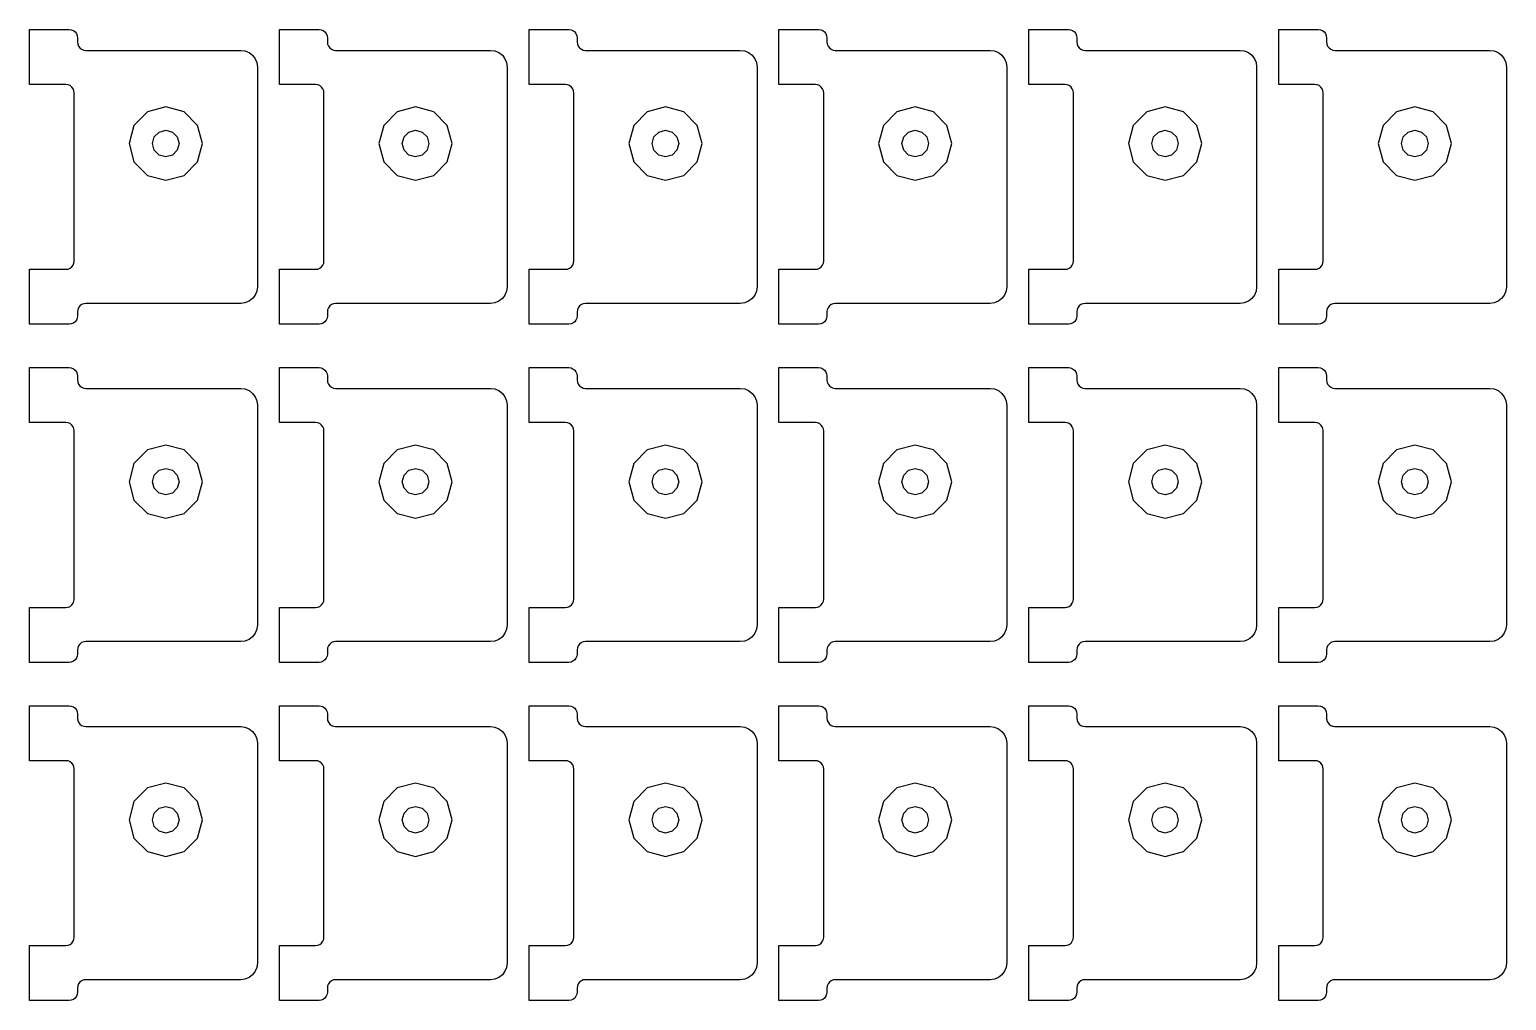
# Model space of a CAD drawing. Extents: x 11 to 212, y 11 to 212.
# Drawn here: x 56.41 to 66.85, y 123.29 to 130.15 of the extents above; entities that cross this region are included whole.
import ezdxf

# ---------------------------------------------------------------- set-up
doc = ezdxf.new("R2010")
doc.units = 0
doc.layers.add('G', color=7, linetype='continuous')

msp = doc.modelspace()

# ---------------------------------------------------------------- linework, layer by layer
at = {"layer": 'G'}
for points in [[(56.671, 128.459), (56.686, 128.461), (56.7, 128.467), (56.712, 128.476), (56.722, 128.488), (56.727, 128.502), (56.729, 128.518), (56.729, 129.706), (56.727, 129.721), (56.722, 129.735), (56.712, 129.747), (56.7, 129.757), (56.686, 129.763), (56.671, 129.765), (56.414, 129.765), (56.414, 130.153), (56.694, 130.153), (56.709, 130.151), (56.724, 130.145), (56.736, 130.136), (56.745, 130.124), (56.751, 130.109), (56.753, 130.094), (56.753, 130.065), (56.755, 130.049), (56.761, 130.035), (56.77, 130.023), (56.782, 130.014), (56.797, 130.008), (56.812, 130.006), (57.906, 130.006), (57.936, 130.002), (57.965, 129.99), (57.989, 129.971), (58.008, 129.947), (58.02, 129.919), (58.024, 129.888), (58.024, 128.335), (58.02, 128.305), (58.008, 128.276), (57.989, 128.252), (57.965, 128.233), (57.936, 128.222), (57.906, 128.218), (56.812, 128.218), (56.797, 128.216), (56.782, 128.21), (56.77, 128.2), (56.761, 128.188), (56.755, 128.174), (56.753, 128.159), (56.753, 128.129), (56.751, 128.114), (56.745, 128.1), (56.736, 128.088), (56.724, 128.078), (56.709, 128.073), (56.694, 128.071), (56.414, 128.071), (56.414, 128.459)], [(58.435, 128.459), (58.451, 128.461), (58.465, 128.467), (58.477, 128.476), (58.486, 128.488), (58.492, 128.502), (58.494, 128.518), (58.494, 129.706), (58.492, 129.721), (58.486, 129.735), (58.477, 129.747), (58.465, 129.757), (58.451, 129.763), (58.435, 129.765), (58.179, 129.765), (58.179, 130.153), (58.459, 130.153), (58.474, 130.151), (58.488, 130.145), (58.5, 130.136), (58.51, 130.124), (58.516, 130.109), (58.518, 130.094), (58.518, 130.065), (58.52, 130.049), (58.526, 130.035), (58.535, 130.023), (58.547, 130.014), (58.561, 130.008), (58.576, 130.006), (59.671, 130.006), (59.701, 130.002), (59.729, 129.99), (59.754, 129.971), (59.772, 129.947), (59.784, 129.919), (59.788, 129.888), (59.788, 128.335), (59.784, 128.305), (59.772, 128.276), (59.754, 128.252), (59.729, 128.233), (59.701, 128.222), (59.671, 128.218), (58.576, 128.218), (58.561, 128.216), (58.547, 128.21), (58.535, 128.2), (58.526, 128.188), (58.52, 128.174), (58.518, 128.159), (58.518, 128.129), (58.516, 128.114), (58.51, 128.1), (58.5, 128.088), (58.488, 128.078), (58.474, 128.073), (58.459, 128.071), (58.179, 128.071), (58.179, 128.459)], [(60.2, 128.459), (60.215, 128.461), (60.229, 128.467), (60.242, 128.476), (60.251, 128.488), (60.257, 128.502), (60.259, 128.518), (60.259, 129.706), (60.257, 129.721), (60.251, 129.735), (60.242, 129.747), (60.229, 129.757), (60.215, 129.763), (60.2, 129.765), (59.944, 129.765), (59.944, 130.153), (60.224, 130.153), (60.239, 130.151), (60.253, 130.145), (60.265, 130.136), (60.274, 130.124), (60.28, 130.109), (60.282, 130.094), (60.282, 130.065), (60.284, 130.049), (60.29, 130.035), (60.3, 130.023), (60.312, 130.014), (60.326, 130.008), (60.341, 130.006), (61.435, 130.006), (61.466, 130.002), (61.494, 129.99), (61.518, 129.971), (61.537, 129.947), (61.549, 129.919), (61.553, 129.888), (61.553, 128.335), (61.549, 128.305), (61.537, 128.276), (61.518, 128.252), (61.494, 128.233), (61.466, 128.222), (61.435, 128.218), (60.341, 128.218), (60.326, 128.216), (60.312, 128.21), (60.3, 128.2), (60.29, 128.188), (60.284, 128.174), (60.282, 128.159), (60.282, 128.129), (60.28, 128.114), (60.274, 128.1), (60.265, 128.088), (60.253, 128.078), (60.239, 128.073), (60.224, 128.071), (59.944, 128.071), (59.944, 128.459)], [(61.965, 128.459), (61.98, 128.461), (61.994, 128.467), (62.006, 128.476), (62.016, 128.488), (62.022, 128.502), (62.024, 128.518), (62.024, 129.706), (62.022, 129.721), (62.016, 129.735), (62.006, 129.747), (61.994, 129.757), (61.98, 129.763), (61.965, 129.765), (61.708, 129.765), (61.708, 130.153), (61.988, 130.153), (62.003, 130.151), (62.018, 130.145), (62.03, 130.136), (62.039, 130.124), (62.045, 130.109), (62.047, 130.094), (62.047, 130.065), (62.049, 130.049), (62.055, 130.035), (62.064, 130.023), (62.076, 130.014), (62.091, 130.008), (62.106, 130.006), (63.2, 130.006), (63.23, 130.002), (63.259, 129.99), (63.283, 129.971), (63.302, 129.947), (63.314, 129.919), (63.318, 129.888), (63.318, 128.335), (63.314, 128.305), (63.302, 128.276), (63.283, 128.252), (63.259, 128.233), (63.23, 128.222), (63.2, 128.218), (62.106, 128.218), (62.091, 128.216), (62.076, 128.21), (62.064, 128.2), (62.055, 128.188), (62.049, 128.174), (62.047, 128.159), (62.047, 128.129), (62.045, 128.114), (62.039, 128.1), (62.03, 128.088), (62.018, 128.078), (62.003, 128.073), (61.988, 128.071), (61.708, 128.071), (61.708, 128.459)], [(63.729, 128.459), (63.745, 128.461), (63.759, 128.467), (63.771, 128.476), (63.78, 128.488), (63.786, 128.502), (63.788, 128.518), (63.788, 129.706), (63.786, 129.721), (63.78, 129.735), (63.771, 129.747), (63.759, 129.757), (63.745, 129.763), (63.729, 129.765), (63.473, 129.765), (63.473, 130.153), (63.753, 130.153), (63.768, 130.151), (63.782, 130.145), (63.795, 130.136), (63.804, 130.124), (63.81, 130.109), (63.812, 130.094), (63.812, 130.065), (63.814, 130.049), (63.82, 130.035), (63.829, 130.023), (63.841, 130.014), (63.855, 130.008), (63.871, 130.006), (64.965, 130.006), (64.995, 130.002), (65.024, 129.99), (65.048, 129.971), (65.067, 129.947), (65.078, 129.919), (65.082, 129.888), (65.082, 128.335), (65.078, 128.305), (65.067, 128.276), (65.048, 128.252), (65.024, 128.233), (64.995, 128.222), (64.965, 128.218), (63.871, 128.218), (63.855, 128.216), (63.841, 128.21), (63.829, 128.2), (63.82, 128.188), (63.814, 128.174), (63.812, 128.159), (63.812, 128.129), (63.81, 128.114), (63.804, 128.1), (63.795, 128.088), (63.782, 128.078), (63.768, 128.073), (63.753, 128.071), (63.473, 128.071), (63.473, 128.459)], [(65.494, 128.459), (65.509, 128.461), (65.524, 128.467), (65.536, 128.476), (65.545, 128.488), (65.551, 128.502), (65.553, 128.518), (65.553, 129.706), (65.551, 129.721), (65.545, 129.735), (65.536, 129.747), (65.524, 129.757), (65.509, 129.763), (65.494, 129.765), (65.238, 129.765), (65.238, 130.153), (65.518, 130.153), (65.533, 130.151), (65.547, 130.145), (65.559, 130.136), (65.569, 130.124), (65.574, 130.109), (65.576, 130.094), (65.576, 130.065), (65.578, 130.049), (65.584, 130.035), (65.594, 130.023), (65.606, 130.014), (65.62, 130.008), (65.635, 130.006), (66.729, 130.006), (66.76, 130.002), (66.788, 129.99), (66.813, 129.971), (66.831, 129.947), (66.843, 129.919), (66.847, 129.888), (66.847, 128.335), (66.843, 128.305), (66.831, 128.276), (66.813, 128.252), (66.788, 128.233), (66.76, 128.222), (66.729, 128.218), (65.635, 128.218), (65.62, 128.216), (65.606, 128.21), (65.594, 128.2), (65.584, 128.188), (65.578, 128.174), (65.576, 128.159), (65.576, 128.129), (65.574, 128.114), (65.569, 128.1), (65.559, 128.088), (65.547, 128.078), (65.533, 128.073), (65.518, 128.071), (65.238, 128.071), (65.238, 128.459)], [(57.601, 129.218), (57.635, 129.347), (57.601, 129.476), (57.506, 129.571), (57.376, 129.606), (57.247, 129.571), (57.152, 129.476), (57.118, 129.347), (57.152, 129.218), (57.247, 129.123), (57.376, 129.088), (57.506, 129.123)], [(59.365, 129.218), (59.4, 129.347), (59.365, 129.476), (59.271, 129.571), (59.141, 129.606), (59.012, 129.571), (58.917, 129.476), (58.882, 129.347), (58.917, 129.218), (59.012, 129.123), (59.141, 129.088), (59.271, 129.123)], [(61.13, 129.218), (61.165, 129.347), (61.13, 129.476), (61.035, 129.571), (60.906, 129.606), (60.776, 129.571), (60.682, 129.476), (60.647, 129.347), (60.682, 129.218), (60.776, 129.123), (60.906, 129.088), (61.035, 129.123)], [(62.895, 129.218), (62.929, 129.347), (62.895, 129.476), (62.8, 129.571), (62.671, 129.606), (62.541, 129.571), (62.446, 129.476), (62.412, 129.347), (62.446, 129.218), (62.541, 129.123), (62.671, 129.088), (62.8, 129.123)], [(64.659, 129.218), (64.694, 129.347), (64.659, 129.476), (64.565, 129.571), (64.435, 129.606), (64.306, 129.571), (64.211, 129.476), (64.176, 129.347), (64.211, 129.218), (64.306, 129.123), (64.435, 129.088), (64.565, 129.123)], [(66.424, 129.218), (66.459, 129.347), (66.424, 129.476), (66.329, 129.571), (66.2, 129.606), (66.071, 129.571), (65.976, 129.476), (65.941, 129.347), (65.976, 129.218), (66.071, 129.123), (66.2, 129.088), (66.329, 129.123)], [(57.471, 129.347), (57.458, 129.3), (57.424, 129.266), (57.376, 129.253), (57.329, 129.266), (57.295, 129.3), (57.282, 129.347), (57.295, 129.394), (57.329, 129.429), (57.376, 129.441), (57.424, 129.429), (57.458, 129.394)], [(59.235, 129.347), (59.223, 129.3), (59.188, 129.266), (59.141, 129.253), (59.094, 129.266), (59.06, 129.3), (59.047, 129.347), (59.06, 129.394), (59.094, 129.429), (59.141, 129.441), (59.188, 129.429), (59.223, 129.394)], [(61, 129.347), (60.987, 129.3), (60.953, 129.266), (60.906, 129.253), (60.859, 129.266), (60.824, 129.3), (60.812, 129.347), (60.824, 129.394), (60.859, 129.429), (60.906, 129.441), (60.953, 129.429), (60.987, 129.394)], [(62.765, 129.347), (62.752, 129.3), (62.718, 129.266), (62.671, 129.253), (62.624, 129.266), (62.589, 129.3), (62.576, 129.347), (62.589, 129.394), (62.624, 129.429), (62.671, 129.441), (62.718, 129.429), (62.752, 129.394)], [(64.529, 129.347), (64.517, 129.3), (64.482, 129.266), (64.435, 129.253), (64.388, 129.266), (64.354, 129.3), (64.341, 129.347), (64.354, 129.394), (64.388, 129.429), (64.435, 129.441), (64.482, 129.429), (64.517, 129.394)], [(66.294, 129.347), (66.282, 129.3), (66.247, 129.266), (66.2, 129.253), (66.153, 129.266), (66.118, 129.3), (66.106, 129.347), (66.118, 129.394), (66.153, 129.429), (66.2, 129.441), (66.247, 129.429), (66.282, 129.394)], [(56.671, 126.071), (56.686, 126.073), (56.7, 126.078), (56.712, 126.088), (56.722, 126.1), (56.727, 126.114), (56.729, 126.129), (56.729, 127.318), (56.727, 127.333), (56.722, 127.347), (56.712, 127.359), (56.7, 127.369), (56.686, 127.374), (56.671, 127.376), (56.414, 127.376), (56.414, 127.765), (56.694, 127.765), (56.709, 127.763), (56.724, 127.757), (56.736, 127.747), (56.745, 127.735), (56.751, 127.721), (56.753, 127.706), (56.753, 127.676), (56.755, 127.661), (56.761, 127.647), (56.77, 127.635), (56.782, 127.626), (56.797, 127.62), (56.812, 127.618), (57.906, 127.618), (57.936, 127.614), (57.965, 127.602), (57.989, 127.583), (58.008, 127.559), (58.02, 127.53), (58.024, 127.5), (58.024, 125.947), (58.02, 125.917), (58.008, 125.888), (57.989, 125.864), (57.965, 125.845), (57.936, 125.833), (57.906, 125.829), (56.812, 125.829), (56.797, 125.827), (56.782, 125.822), (56.77, 125.812), (56.761, 125.8), (56.755, 125.786), (56.753, 125.771), (56.753, 125.741), (56.751, 125.726), (56.745, 125.712), (56.736, 125.7), (56.724, 125.69), (56.709, 125.684), (56.694, 125.682), (56.414, 125.682), (56.414, 126.071)], [(58.435, 126.071), (58.451, 126.073), (58.465, 126.078), (58.477, 126.088), (58.486, 126.1), (58.492, 126.114), (58.494, 126.129), (58.494, 127.318), (58.492, 127.333), (58.486, 127.347), (58.477, 127.359), (58.465, 127.369), (58.451, 127.374), (58.435, 127.376), (58.179, 127.376), (58.179, 127.765), (58.459, 127.765), (58.474, 127.763), (58.488, 127.757), (58.5, 127.747), (58.51, 127.735), (58.516, 127.721), (58.518, 127.706), (58.518, 127.676), (58.52, 127.661), (58.526, 127.647), (58.535, 127.635), (58.547, 127.626), (58.561, 127.62), (58.576, 127.618), (59.671, 127.618), (59.701, 127.614), (59.729, 127.602), (59.754, 127.583), (59.772, 127.559), (59.784, 127.53), (59.788, 127.5), (59.788, 125.947), (59.784, 125.917), (59.772, 125.888), (59.754, 125.864), (59.729, 125.845), (59.701, 125.833), (59.671, 125.829), (58.576, 125.829), (58.561, 125.827), (58.547, 125.822), (58.535, 125.812), (58.526, 125.8), (58.52, 125.786), (58.518, 125.771), (58.518, 125.741), (58.516, 125.726), (58.51, 125.712), (58.5, 125.7), (58.488, 125.69), (58.474, 125.684), (58.459, 125.682), (58.179, 125.682), (58.179, 126.071)], [(60.2, 126.071), (60.215, 126.073), (60.229, 126.078), (60.242, 126.088), (60.251, 126.1), (60.257, 126.114), (60.259, 126.129), (60.259, 127.318), (60.257, 127.333), (60.251, 127.347), (60.242, 127.359), (60.229, 127.369), (60.215, 127.374), (60.2, 127.376), (59.944, 127.376), (59.944, 127.765), (60.224, 127.765), (60.239, 127.763), (60.253, 127.757), (60.265, 127.747), (60.274, 127.735), (60.28, 127.721), (60.282, 127.706), (60.282, 127.676), (60.284, 127.661), (60.29, 127.647), (60.3, 127.635), (60.312, 127.626), (60.326, 127.62), (60.341, 127.618), (61.435, 127.618), (61.466, 127.614), (61.494, 127.602), (61.518, 127.583), (61.537, 127.559), (61.549, 127.53), (61.553, 127.5), (61.553, 125.947), (61.549, 125.917), (61.537, 125.888), (61.518, 125.864), (61.494, 125.845), (61.466, 125.833), (61.435, 125.829), (60.341, 125.829), (60.326, 125.827), (60.312, 125.822), (60.3, 125.812), (60.29, 125.8), (60.284, 125.786), (60.282, 125.771), (60.282, 125.741), (60.28, 125.726), (60.274, 125.712), (60.265, 125.7), (60.253, 125.69), (60.239, 125.684), (60.224, 125.682), (59.944, 125.682), (59.944, 126.071)], [(61.965, 126.071), (61.98, 126.073), (61.994, 126.078), (62.006, 126.088), (62.016, 126.1), (62.022, 126.114), (62.024, 126.129), (62.024, 127.318), (62.022, 127.333), (62.016, 127.347), (62.006, 127.359), (61.994, 127.369), (61.98, 127.374), (61.965, 127.376), (61.708, 127.376), (61.708, 127.765), (61.988, 127.765), (62.003, 127.763), (62.018, 127.757), (62.03, 127.747), (62.039, 127.735), (62.045, 127.721), (62.047, 127.706), (62.047, 127.676), (62.049, 127.661), (62.055, 127.647), (62.064, 127.635), (62.076, 127.626), (62.091, 127.62), (62.106, 127.618), (63.2, 127.618), (63.23, 127.614), (63.259, 127.602), (63.283, 127.583), (63.302, 127.559), (63.314, 127.53), (63.318, 127.5), (63.318, 125.947), (63.314, 125.917), (63.302, 125.888), (63.283, 125.864), (63.259, 125.845), (63.23, 125.833), (63.2, 125.829), (62.106, 125.829), (62.091, 125.827), (62.076, 125.822), (62.064, 125.812), (62.055, 125.8), (62.049, 125.786), (62.047, 125.771), (62.047, 125.741), (62.045, 125.726), (62.039, 125.712), (62.03, 125.7), (62.018, 125.69), (62.003, 125.684), (61.988, 125.682), (61.708, 125.682), (61.708, 126.071)], [(63.729, 126.071), (63.745, 126.073), (63.759, 126.078), (63.771, 126.088), (63.78, 126.1), (63.786, 126.114), (63.788, 126.129), (63.788, 127.318), (63.786, 127.333), (63.78, 127.347), (63.771, 127.359), (63.759, 127.369), (63.745, 127.374), (63.729, 127.376), (63.473, 127.376), (63.473, 127.765), (63.753, 127.765), (63.768, 127.763), (63.782, 127.757), (63.795, 127.747), (63.804, 127.735), (63.81, 127.721), (63.812, 127.706), (63.812, 127.676), (63.814, 127.661), (63.82, 127.647), (63.829, 127.635), (63.841, 127.626), (63.855, 127.62), (63.871, 127.618), (64.965, 127.618), (64.995, 127.614), (65.024, 127.602), (65.048, 127.583), (65.067, 127.559), (65.078, 127.53), (65.082, 127.5), (65.082, 125.947), (65.078, 125.917), (65.067, 125.888), (65.048, 125.864), (65.024, 125.845), (64.995, 125.833), (64.965, 125.829), (63.871, 125.829), (63.855, 125.827), (63.841, 125.822), (63.829, 125.812), (63.82, 125.8), (63.814, 125.786), (63.812, 125.771), (63.812, 125.741), (63.81, 125.726), (63.804, 125.712), (63.795, 125.7), (63.782, 125.69), (63.768, 125.684), (63.753, 125.682), (63.473, 125.682), (63.473, 126.071)], [(65.494, 126.071), (65.509, 126.073), (65.524, 126.078), (65.536, 126.088), (65.545, 126.1), (65.551, 126.114), (65.553, 126.129), (65.553, 127.318), (65.551, 127.333), (65.545, 127.347), (65.536, 127.359), (65.524, 127.369), (65.509, 127.374), (65.494, 127.376), (65.238, 127.376), (65.238, 127.765), (65.518, 127.765), (65.533, 127.763), (65.547, 127.757), (65.559, 127.747), (65.569, 127.735), (65.574, 127.721), (65.576, 127.706), (65.576, 127.676), (65.578, 127.661), (65.584, 127.647), (65.594, 127.635), (65.606, 127.626), (65.62, 127.62), (65.635, 127.618), (66.729, 127.618), (66.76, 127.614), (66.788, 127.602), (66.813, 127.583), (66.831, 127.559), (66.843, 127.53), (66.847, 127.5), (66.847, 125.947), (66.843, 125.917), (66.831, 125.888), (66.813, 125.864), (66.788, 125.845), (66.76, 125.833), (66.729, 125.829), (65.635, 125.829), (65.62, 125.827), (65.606, 125.822), (65.594, 125.812), (65.584, 125.8), (65.578, 125.786), (65.576, 125.771), (65.576, 125.741), (65.574, 125.726), (65.569, 125.712), (65.559, 125.7), (65.547, 125.69), (65.533, 125.684), (65.518, 125.682), (65.238, 125.682), (65.238, 126.071)], [(57.601, 126.829), (57.635, 126.959), (57.601, 127.088), (57.506, 127.183), (57.376, 127.218), (57.247, 127.183), (57.152, 127.088), (57.118, 126.959), (57.152, 126.829), (57.247, 126.735), (57.376, 126.7), (57.506, 126.735)], [(59.365, 126.829), (59.4, 126.959), (59.365, 127.088), (59.271, 127.183), (59.141, 127.218), (59.012, 127.183), (58.917, 127.088), (58.882, 126.959), (58.917, 126.829), (59.012, 126.735), (59.141, 126.7), (59.271, 126.735)], [(61.13, 126.829), (61.165, 126.959), (61.13, 127.088), (61.035, 127.183), (60.906, 127.218), (60.776, 127.183), (60.682, 127.088), (60.647, 126.959), (60.682, 126.829), (60.776, 126.735), (60.906, 126.7), (61.035, 126.735)], [(62.895, 126.829), (62.929, 126.959), (62.895, 127.088), (62.8, 127.183), (62.671, 127.218), (62.541, 127.183), (62.446, 127.088), (62.412, 126.959), (62.446, 126.829), (62.541, 126.735), (62.671, 126.7), (62.8, 126.735)], [(64.659, 126.829), (64.694, 126.959), (64.659, 127.088), (64.565, 127.183), (64.435, 127.218), (64.306, 127.183), (64.211, 127.088), (64.176, 126.959), (64.211, 126.829), (64.306, 126.735), (64.435, 126.7), (64.565, 126.735)], [(66.424, 126.829), (66.459, 126.959), (66.424, 127.088), (66.329, 127.183), (66.2, 127.218), (66.071, 127.183), (65.976, 127.088), (65.941, 126.959), (65.976, 126.829), (66.071, 126.735), (66.2, 126.7), (66.329, 126.735)], [(57.471, 126.959), (57.458, 126.912), (57.424, 126.877), (57.376, 126.865), (57.329, 126.877), (57.295, 126.912), (57.282, 126.959), (57.295, 127.006), (57.329, 127.04), (57.376, 127.053), (57.424, 127.04), (57.458, 127.006)], [(59.235, 126.959), (59.223, 126.912), (59.188, 126.877), (59.141, 126.865), (59.094, 126.877), (59.06, 126.912), (59.047, 126.959), (59.06, 127.006), (59.094, 127.04), (59.141, 127.053), (59.188, 127.04), (59.223, 127.006)], [(61, 126.959), (60.987, 126.912), (60.953, 126.877), (60.906, 126.865), (60.859, 126.877), (60.824, 126.912), (60.812, 126.959), (60.824, 127.006), (60.859, 127.04), (60.906, 127.053), (60.953, 127.04), (60.987, 127.006)], [(62.765, 126.959), (62.752, 126.912), (62.718, 126.877), (62.671, 126.865), (62.624, 126.877), (62.589, 126.912), (62.576, 126.959), (62.589, 127.006), (62.624, 127.04), (62.671, 127.053), (62.718, 127.04), (62.752, 127.006)], [(64.529, 126.959), (64.517, 126.912), (64.482, 126.877), (64.435, 126.865), (64.388, 126.877), (64.354, 126.912), (64.341, 126.959), (64.354, 127.006), (64.388, 127.04), (64.435, 127.053), (64.482, 127.04), (64.517, 127.006)], [(66.294, 126.959), (66.282, 126.912), (66.247, 126.877), (66.2, 126.865), (66.153, 126.877), (66.118, 126.912), (66.106, 126.959), (66.118, 127.006), (66.153, 127.04), (66.2, 127.053), (66.247, 127.04), (66.282, 127.006)], [(56.671, 123.682), (56.686, 123.684), (56.7, 123.69), (56.712, 123.7), (56.722, 123.712), (56.727, 123.726), (56.729, 123.741), (56.729, 124.929), (56.727, 124.945), (56.722, 124.959), (56.712, 124.971), (56.7, 124.98), (56.686, 124.986), (56.671, 124.988), (56.414, 124.988), (56.414, 125.376), (56.694, 125.376), (56.709, 125.374), (56.724, 125.369), (56.736, 125.359), (56.745, 125.347), (56.751, 125.333), (56.753, 125.318), (56.753, 125.288), (56.755, 125.273), (56.761, 125.259), (56.77, 125.247), (56.782, 125.237), (56.797, 125.231), (56.812, 125.229), (57.906, 125.229), (57.936, 125.225), (57.965, 125.214), (57.989, 125.195), (58.008, 125.171), (58.02, 125.142), (58.024, 125.112), (58.024, 123.559), (58.02, 123.528), (58.008, 123.5), (57.989, 123.476), (57.965, 123.457), (57.936, 123.445), (57.906, 123.441), (56.812, 123.441), (56.797, 123.439), (56.782, 123.433), (56.77, 123.424), (56.761, 123.412), (56.755, 123.398), (56.753, 123.382), (56.753, 123.353), (56.751, 123.338), (56.745, 123.324), (56.736, 123.311), (56.724, 123.302), (56.709, 123.296), (56.694, 123.294), (56.414, 123.294), (56.414, 123.682)], [(58.435, 123.682), (58.451, 123.684), (58.465, 123.69), (58.477, 123.7), (58.486, 123.712), (58.492, 123.726), (58.494, 123.741), (58.494, 124.929), (58.492, 124.945), (58.486, 124.959), (58.477, 124.971), (58.465, 124.98), (58.451, 124.986), (58.435, 124.988), (58.179, 124.988), (58.179, 125.376), (58.459, 125.376), (58.474, 125.374), (58.488, 125.369), (58.5, 125.359), (58.51, 125.347), (58.516, 125.333), (58.518, 125.318), (58.518, 125.288), (58.52, 125.273), (58.526, 125.259), (58.535, 125.247), (58.547, 125.237), (58.561, 125.231), (58.576, 125.229), (59.671, 125.229), (59.701, 125.225), (59.729, 125.214), (59.754, 125.195), (59.772, 125.171), (59.784, 125.142), (59.788, 125.112), (59.788, 123.559), (59.784, 123.528), (59.772, 123.5), (59.754, 123.476), (59.729, 123.457), (59.701, 123.445), (59.671, 123.441), (58.576, 123.441), (58.561, 123.439), (58.547, 123.433), (58.535, 123.424), (58.526, 123.412), (58.52, 123.398), (58.518, 123.382), (58.518, 123.353), (58.516, 123.338), (58.51, 123.324), (58.5, 123.311), (58.488, 123.302), (58.474, 123.296), (58.459, 123.294), (58.179, 123.294), (58.179, 123.682)], [(60.2, 123.682), (60.215, 123.684), (60.229, 123.69), (60.242, 123.7), (60.251, 123.712), (60.257, 123.726), (60.259, 123.741), (60.259, 124.929), (60.257, 124.945), (60.251, 124.959), (60.242, 124.971), (60.229, 124.98), (60.215, 124.986), (60.2, 124.988), (59.944, 124.988), (59.944, 125.376), (60.224, 125.376), (60.239, 125.374), (60.253, 125.369), (60.265, 125.359), (60.274, 125.347), (60.28, 125.333), (60.282, 125.318), (60.282, 125.288), (60.284, 125.273), (60.29, 125.259), (60.3, 125.247), (60.312, 125.237), (60.326, 125.231), (60.341, 125.229), (61.435, 125.229), (61.466, 125.225), (61.494, 125.214), (61.518, 125.195), (61.537, 125.171), (61.549, 125.142), (61.553, 125.112), (61.553, 123.559), (61.549, 123.528), (61.537, 123.5), (61.518, 123.476), (61.494, 123.457), (61.466, 123.445), (61.435, 123.441), (60.341, 123.441), (60.326, 123.439), (60.312, 123.433), (60.3, 123.424), (60.29, 123.412), (60.284, 123.398), (60.282, 123.382), (60.282, 123.353), (60.28, 123.338), (60.274, 123.324), (60.265, 123.311), (60.253, 123.302), (60.239, 123.296), (60.224, 123.294), (59.944, 123.294), (59.944, 123.682)], [(61.965, 123.682), (61.98, 123.684), (61.994, 123.69), (62.006, 123.7), (62.016, 123.712), (62.022, 123.726), (62.024, 123.741), (62.024, 124.929), (62.022, 124.945), (62.016, 124.959), (62.006, 124.971), (61.994, 124.98), (61.98, 124.986), (61.965, 124.988), (61.708, 124.988), (61.708, 125.376), (61.988, 125.376), (62.003, 125.374), (62.018, 125.369), (62.03, 125.359), (62.039, 125.347), (62.045, 125.333), (62.047, 125.318), (62.047, 125.288), (62.049, 125.273), (62.055, 125.259), (62.064, 125.247), (62.076, 125.237), (62.091, 125.231), (62.106, 125.229), (63.2, 125.229), (63.23, 125.225), (63.259, 125.214), (63.283, 125.195), (63.302, 125.171), (63.314, 125.142), (63.318, 125.112), (63.318, 123.559), (63.314, 123.528), (63.302, 123.5), (63.283, 123.476), (63.259, 123.457), (63.23, 123.445), (63.2, 123.441), (62.106, 123.441), (62.091, 123.439), (62.076, 123.433), (62.064, 123.424), (62.055, 123.412), (62.049, 123.398), (62.047, 123.382), (62.047, 123.353), (62.045, 123.338), (62.039, 123.324), (62.03, 123.311), (62.018, 123.302), (62.003, 123.296), (61.988, 123.294), (61.708, 123.294), (61.708, 123.682)], [(63.729, 123.682), (63.745, 123.684), (63.759, 123.69), (63.771, 123.7), (63.78, 123.712), (63.786, 123.726), (63.788, 123.741), (63.788, 124.929), (63.786, 124.945), (63.78, 124.959), (63.771, 124.971), (63.759, 124.98), (63.745, 124.986), (63.729, 124.988), (63.473, 124.988), (63.473, 125.376), (63.753, 125.376), (63.768, 125.374), (63.782, 125.369), (63.795, 125.359), (63.804, 125.347), (63.81, 125.333), (63.812, 125.318), (63.812, 125.288), (63.814, 125.273), (63.82, 125.259), (63.829, 125.247), (63.841, 125.237), (63.855, 125.231), (63.871, 125.229), (64.965, 125.229), (64.995, 125.225), (65.024, 125.214), (65.048, 125.195), (65.067, 125.171), (65.078, 125.142), (65.082, 125.112), (65.082, 123.559), (65.078, 123.528), (65.067, 123.5), (65.048, 123.476), (65.024, 123.457), (64.995, 123.445), (64.965, 123.441), (63.871, 123.441), (63.855, 123.439), (63.841, 123.433), (63.829, 123.424), (63.82, 123.412), (63.814, 123.398), (63.812, 123.382), (63.812, 123.353), (63.81, 123.338), (63.804, 123.324), (63.795, 123.311), (63.782, 123.302), (63.768, 123.296), (63.753, 123.294), (63.473, 123.294), (63.473, 123.682)], [(65.494, 123.682), (65.509, 123.684), (65.524, 123.69), (65.536, 123.7), (65.545, 123.712), (65.551, 123.726), (65.553, 123.741), (65.553, 124.929), (65.551, 124.945), (65.545, 124.959), (65.536, 124.971), (65.524, 124.98), (65.509, 124.986), (65.494, 124.988), (65.238, 124.988), (65.238, 125.376), (65.518, 125.376), (65.533, 125.374), (65.547, 125.369), (65.559, 125.359), (65.569, 125.347), (65.574, 125.333), (65.576, 125.318), (65.576, 125.288), (65.578, 125.273), (65.584, 125.259), (65.594, 125.247), (65.606, 125.237), (65.62, 125.231), (65.635, 125.229), (66.729, 125.229), (66.76, 125.225), (66.788, 125.214), (66.813, 125.195), (66.831, 125.171), (66.843, 125.142), (66.847, 125.112), (66.847, 123.559), (66.843, 123.528), (66.831, 123.5), (66.813, 123.476), (66.788, 123.457), (66.76, 123.445), (66.729, 123.441), (65.635, 123.441), (65.62, 123.439), (65.606, 123.433), (65.594, 123.424), (65.584, 123.412), (65.578, 123.398), (65.576, 123.382), (65.576, 123.353), (65.574, 123.338), (65.569, 123.324), (65.559, 123.311), (65.547, 123.302), (65.533, 123.296), (65.518, 123.294), (65.238, 123.294), (65.238, 123.682)], [(57.601, 124.441), (57.635, 124.571), (57.601, 124.7), (57.506, 124.795), (57.376, 124.829), (57.247, 124.795), (57.152, 124.7), (57.118, 124.571), (57.152, 124.441), (57.247, 124.346), (57.376, 124.312), (57.506, 124.346)], [(59.365, 124.441), (59.4, 124.571), (59.365, 124.7), (59.271, 124.795), (59.141, 124.829), (59.012, 124.795), (58.917, 124.7), (58.882, 124.571), (58.917, 124.441), (59.012, 124.346), (59.141, 124.312), (59.271, 124.346)], [(61.13, 124.441), (61.165, 124.571), (61.13, 124.7), (61.035, 124.795), (60.906, 124.829), (60.776, 124.795), (60.682, 124.7), (60.647, 124.571), (60.682, 124.441), (60.776, 124.346), (60.906, 124.312), (61.035, 124.346)], [(62.895, 124.441), (62.929, 124.571), (62.895, 124.7), (62.8, 124.795), (62.671, 124.829), (62.541, 124.795), (62.446, 124.7), (62.412, 124.571), (62.446, 124.441), (62.541, 124.346), (62.671, 124.312), (62.8, 124.346)], [(64.659, 124.441), (64.694, 124.571), (64.659, 124.7), (64.565, 124.795), (64.435, 124.829), (64.306, 124.795), (64.211, 124.7), (64.176, 124.571), (64.211, 124.441), (64.306, 124.346), (64.435, 124.312), (64.565, 124.346)], [(66.424, 124.441), (66.459, 124.571), (66.424, 124.7), (66.329, 124.795), (66.2, 124.829), (66.071, 124.795), (65.976, 124.7), (65.941, 124.571), (65.976, 124.441), (66.071, 124.346), (66.2, 124.312), (66.329, 124.346)], [(57.471, 124.571), (57.458, 124.524), (57.424, 124.489), (57.376, 124.476), (57.329, 124.489), (57.295, 124.524), (57.282, 124.571), (57.295, 124.618), (57.329, 124.652), (57.376, 124.665), (57.424, 124.652), (57.458, 124.618)], [(59.235, 124.571), (59.223, 124.524), (59.188, 124.489), (59.141, 124.476), (59.094, 124.489), (59.06, 124.524), (59.047, 124.571), (59.06, 124.618), (59.094, 124.652), (59.141, 124.665), (59.188, 124.652), (59.223, 124.618)], [(61, 124.571), (60.987, 124.524), (60.953, 124.489), (60.906, 124.476), (60.859, 124.489), (60.824, 124.524), (60.812, 124.571), (60.824, 124.618), (60.859, 124.652), (60.906, 124.665), (60.953, 124.652), (60.987, 124.618)], [(62.765, 124.571), (62.752, 124.524), (62.718, 124.489), (62.671, 124.476), (62.624, 124.489), (62.589, 124.524), (62.576, 124.571), (62.589, 124.618), (62.624, 124.652), (62.671, 124.665), (62.718, 124.652), (62.752, 124.618)], [(64.529, 124.571), (64.517, 124.524), (64.482, 124.489), (64.435, 124.476), (64.388, 124.489), (64.354, 124.524), (64.341, 124.571), (64.354, 124.618), (64.388, 124.652), (64.435, 124.665), (64.482, 124.652), (64.517, 124.618)], [(66.294, 124.571), (66.282, 124.524), (66.247, 124.489), (66.2, 124.476), (66.153, 124.489), (66.118, 124.524), (66.106, 124.571), (66.118, 124.618), (66.153, 124.652), (66.2, 124.665), (66.247, 124.652), (66.282, 124.618)]]:
    msp.add_lwpolyline(points, close=True, dxfattribs=at)

doc.saveas('drawing.dxf')
